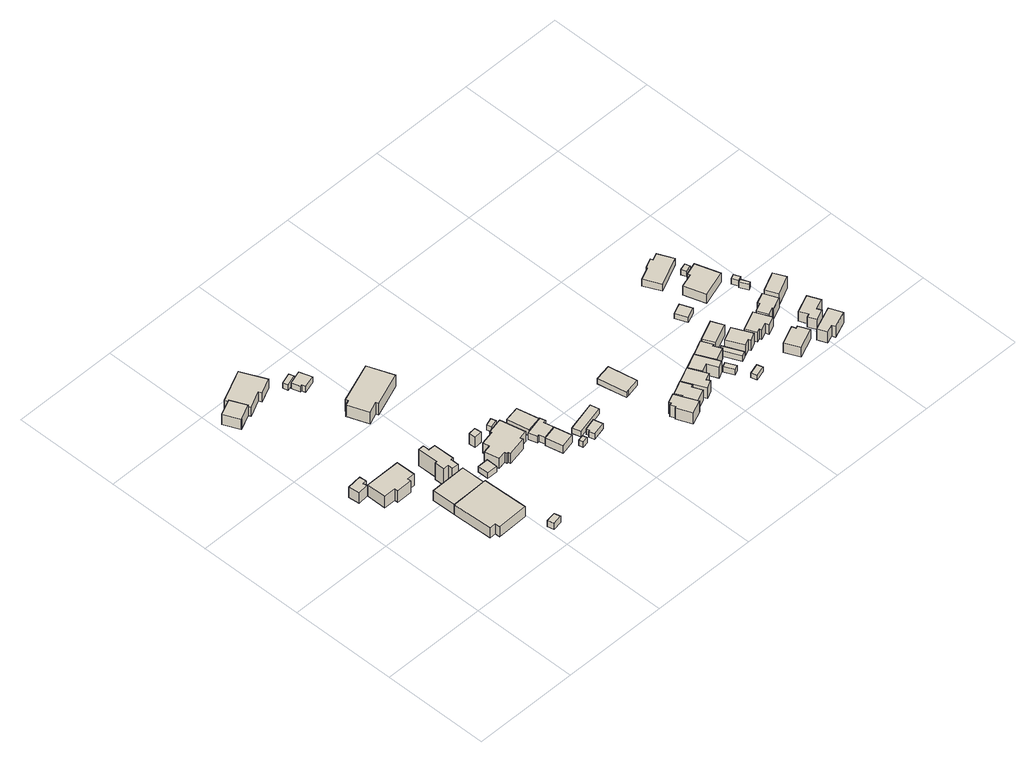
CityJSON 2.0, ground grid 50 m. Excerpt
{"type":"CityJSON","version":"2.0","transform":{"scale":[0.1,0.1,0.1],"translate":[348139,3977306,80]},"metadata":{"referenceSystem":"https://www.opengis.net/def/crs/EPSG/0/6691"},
"CityObjects":{
"building1":{"type":"Building","attributes":{"measuredHeight":8},"geometry":[{"type":"Solid","lod":"1","boundaries":[[[[0,1,2,3,4,5]],[[4,6,7,5]],[[3,8,6,4]],[[2,9,8,3]],[[1,10,9,2]],[[0,11,10,1]],[[5,7,11,0]],[[6,8,9,10,11,7]]]]}]},
"building2":{"type":"Building","attributes":{"measuredHeight":7.1},"geometry":[{"type":"Solid","lod":"1","boundaries":[[[[12,13,14,15,16,17,18,19]],[[18,20,21,19]],[[17,22,20,18]],[[16,23,22,17]],[[15,24,23,16]],[[14,25,24,15]],[[13,26,25,14]],[[12,27,26,13]],[[19,21,27,12]],[[20,22,23,24,25,26,27,21]]]]}]},
"building3":{"type":"Building","attributes":{"measuredHeight":8.1},"geometry":[{"type":"Solid","lod":"1","boundaries":[[[[28,29,30,31,32,33]],[[32,34,35,33]],[[31,36,34,32]],[[30,37,36,31]],[[29,38,37,30]],[[28,39,38,29]],[[33,35,39,28]],[[34,36,37,38,39,35]]]]}]},
"building4":{"type":"Building","attributes":{"measuredHeight":7.4},"geometry":[{"type":"Solid","lod":"1","boundaries":[[[[40,41,42,43,44]],[[43,45,46,44]],[[42,47,45,43]],[[41,48,47,42]],[[40,49,48,41]],[[44,46,49,40]],[[45,47,48,49,46]]]]}]},
"building5":{"type":"Building","attributes":{"measuredHeight":7.4},"geometry":[{"type":"Solid","lod":"1","boundaries":[[[[50,51,52,53]],[[52,54,55,53]],[[51,56,54,52]],[[50,57,56,51]],[[53,55,57,50]],[[54,56,57,55]]]]}]},
"building6":{"type":"Building","attributes":{"measuredHeight":3.6},"geometry":[{"type":"Solid","lod":"1","boundaries":[[[[58,59,60,61]],[[60,62,63,61]],[[59,64,62,60]],[[58,65,64,59]],[[61,63,65,58]],[[62,64,65,63]]]]}]},
"building7":{"type":"Building","attributes":{"measuredHeight":11.9},"geometry":[{"type":"Solid","lod":"1","boundaries":[[[[66,67,68,69,70,71,72,73,74,75,76,77]],[[76,78,79,77]],[[75,80,78,76]],[[74,81,80,75]],[[73,82,81,74]],[[72,83,82,73]],[[71,84,83,72]],[[70,85,84,71]],[[69,86,85,70]],[[68,87,86,69]],[[67,88,87,68]],[[66,89,88,67]],[[77,79,89,66]],[[78,80,81,82,83,84,85,86,87,88,89,79]]]]}]},
"building8":{"type":"Building","attributes":{"measuredHeight":6.6},"geometry":[{"type":"Solid","lod":"1","boundaries":[[[[90,91,92,93,94,95]],[[94,96,97,95]],[[93,98,96,94]],[[92,99,98,93]],[[91,100,99,92]],[[90,101,100,91]],[[95,97,101,90]],[[96,98,99,100,101,97]]]]}]},
"building9":{"type":"Building","attributes":{"measuredHeight":3.1},"geometry":[{"type":"Solid","lod":"1","boundaries":[[[[102,103,104,105]],[[104,106,107,105]],[[103,108,106,104]],[[102,109,108,103]],[[105,107,109,102]],[[106,108,109,107]]]]}]},
"building10":{"type":"Building","attributes":{"measuredHeight":3},"geometry":[{"type":"Solid","lod":"1","boundaries":[[[[110,111,112,113]],[[112,114,115,113]],[[111,116,114,112]],[[110,117,116,111]],[[113,115,117,110]],[[114,116,117,115]]]]}]},
"building11":{"type":"Building","attributes":{"measuredHeight":3.2},"geometry":[{"type":"Solid","lod":"1","boundaries":[[[[118,119,120,121,122,123]],[[122,124,125,123]],[[121,126,124,122]],[[120,127,126,121]],[[119,128,127,120]],[[118,129,128,119]],[[123,125,129,118]],[[124,126,127,128,129,125]]]]}]},
"building12":{"type":"Building","attributes":{"measuredHeight":5.8},"geometry":[{"type":"Solid","lod":"1","boundaries":[[[[130,131,132,133]],[[132,134,135,133]],[[131,136,134,132]],[[130,137,136,131]],[[133,135,137,130]],[[134,136,137,135]]]]}]},
"building13":{"type":"Building","attributes":{"measuredHeight":7.8},"geometry":[{"type":"Solid","lod":"1","boundaries":[[[[138,139,140,141,142,143,144,145,146,147,148,149,150,151]],[[150,152,153,151]],[[149,154,152,150]],[[148,155,154,149]],[[147,156,155,148]],[[146,157,156,147]],[[145,158,157,146]],[[144,159,158,145]],[[143,160,159,144]],[[142,161,160,143]],[[141,162,161,142]],[[140,163,162,141]],[[139,164,163,140]],[[138,165,164,139]],[[151,153,165,138]],[[152,154,155,156,157,158,159,160,161,162,163,164,165,153]]]]}]},
"building14":{"type":"Building","attributes":{"measuredHeight":9.7},"geometry":[{"type":"Solid","lod":"1","boundaries":[[[[166,167,168,169,170,171,172,173]],[[172,174,175,173]],[[171,176,174,172]],[[170,177,176,171]],[[169,178,177,170]],[[168,179,178,169]],[[167,180,179,168]],[[166,181,180,167]],[[173,175,181,166]],[[174,176,177,178,179,180,181,175]]]]}]},
"building15":{"type":"Building","attributes":{"measuredHeight":3},"geometry":[{"type":"Solid","lod":"1","boundaries":[[[[182,183,184,185]],[[184,186,187,185]],[[183,188,186,184]],[[182,189,188,183]],[[185,187,189,182]],[[186,188,189,187]]]]}]},
"building16":{"type":"Building","attributes":{"measuredHeight":4.3},"geometry":[{"type":"Solid","lod":"1","boundaries":[[[[190,191,192,193]],[[192,194,195,193]],[[191,196,194,192]],[[190,197,196,191]],[[193,195,197,190]],[[194,196,197,195]]]]}]},
"building17":{"type":"Building","attributes":{"measuredHeight":4.6},"geometry":[{"type":"Solid","lod":"1","boundaries":[[[[198,199,200,201,202,203,204,205]],[[204,206,207,205]],[[203,208,206,204]],[[202,209,208,203]],[[201,210,209,202]],[[200,211,210,201]],[[199,212,211,200]],[[198,213,212,199]],[[205,207,213,198]],[[206,208,209,210,211,212,213,207]]]]}]},
"building18":{"type":"Building","attributes":{"measuredHeight":3.5},"geometry":[{"type":"Solid","lod":"1","boundaries":[[[[214,215,216,217]],[[216,218,219,217]],[[215,220,218,216]],[[214,221,220,215]],[[217,219,221,214]],[[218,220,221,219]]]]}]},
"building19":{"type":"Building","attributes":{"measuredHeight":3},"geometry":[{"type":"Solid","lod":"1","boundaries":[[[[222,223,224,225]],[[224,226,227,225]],[[223,228,226,224]],[[222,229,228,223]],[[225,227,229,222]],[[226,228,229,227]]]]}]},
"building20":{"type":"Building","attributes":{"measuredHeight":3},"geometry":[{"type":"Solid","lod":"1","boundaries":[[[[230,231,232,233,234,235]],[[234,236,237,235]],[[233,238,236,234]],[[232,239,238,233]],[[231,240,239,232]],[[230,241,240,231]],[[235,237,241,230]],[[236,238,239,240,241,237]]]]}]},
"building21":{"type":"Building","attributes":{"measuredHeight":3},"geometry":[{"type":"Solid","lod":"1","boundaries":[[[[242,243,244,245]],[[244,246,247,245]],[[243,248,246,244]],[[242,249,248,243]],[[245,247,249,242]],[[246,248,249,247]]]]}]},
"building22":{"type":"Building","attributes":{"measuredHeight":7.3},"geometry":[{"type":"Solid","lod":"1","boundaries":[[[[250,251,252,253,254,255,256,257]],[[256,258,259,257]],[[255,260,258,256]],[[254,261,260,255]],[[253,262,261,254]],[[252,263,262,253]],[[251,264,263,252]],[[250,265,264,251]],[[257,259,265,250]],[[258,260,261,262,263,264,265,259]]]]}]},
"building23":{"type":"Building","attributes":{"measuredHeight":3},"geometry":[{"type":"Solid","lod":"1","boundaries":[[[[266,267,268,269,270]],[[269,271,272,270]],[[268,273,271,269]],[[267,274,273,268]],[[266,275,274,267]],[[270,272,275,266]],[[271,273,274,275,272]]]]}]},
"building24":{"type":"Building","attributes":{"measuredHeight":7.2},"geometry":[{"type":"Solid","lod":"1","boundaries":[[[[276,277,278,279,280,281,282,283]],[[282,284,285,283]],[[281,286,284,282]],[[280,287,286,281]],[[279,288,287,280]],[[278,289,288,279]],[[277,290,289,278]],[[276,291,290,277]],[[283,285,291,276]],[[284,286,287,288,289,290,291,285]]]]}]},
"building25":{"type":"Building","attributes":{"measuredHeight":7.5},"geometry":[{"type":"Solid","lod":"1","boundaries":[[[[292,293,294,295,296,297]],[[296,298,299,297]],[[295,300,298,296]],[[294,301,300,295]],[[293,302,301,294]],[[292,303,302,293]],[[297,299,303,292]],[[298,300,301,302,303,299]]]]}]},
"building26":{"type":"Building","attributes":{"measuredHeight":7.2},"geometry":[{"type":"Solid","lod":"1","boundaries":[[[[304,305,306,307,308,309]],[[308,310,311,309]],[[307,312,310,308]],[[306,313,312,307]],[[305,314,313,306]],[[304,315,314,305]],[[309,311,315,304]],[[310,312,313,314,315,311]]]]}]},
"building27":{"type":"Building","attributes":{"measuredHeight":3},"geometry":[{"type":"Solid","lod":"1","boundaries":[[[[316,317,318,319]],[[318,320,321,319]],[[317,322,320,318]],[[316,323,322,317]],[[319,321,323,316]],[[320,322,323,321]]]]}]},
"building28":{"type":"Building","attributes":{"measuredHeight":7.3},"geometry":[{"type":"Solid","lod":"1","boundaries":[[[[324,325,326,327,328,329]],[[328,330,331,329]],[[327,332,330,328]],[[326,333,332,327]],[[325,334,333,326]],[[324,335,334,325]],[[329,331,335,324]],[[330,332,333,334,335,331]]]]}]},
"building29":{"type":"Building","attributes":{"measuredHeight":2.6},"geometry":[{"type":"Solid","lod":"1","boundaries":[[[[336,337,338,339]],[[338,340,341,339]],[[337,342,340,338]],[[336,343,342,337]],[[339,341,343,336]],[[340,342,343,341]]]]}]},
"building30":{"type":"Building","attributes":{"measuredHeight":3},"geometry":[{"type":"Solid","lod":"1","boundaries":[[[[344,345,346,347]],[[346,348,349,347]],[[345,350,348,346]],[[344,351,350,345]],[[347,349,351,344]],[[348,350,351,349]]]]}]},
"building31":{"type":"Building","attributes":{"measuredHeight":6.9},"geometry":[{"type":"Solid","lod":"1","boundaries":[[[[352,353,354,355]],[[354,356,357,355]],[[353,358,356,354]],[[352,359,358,353]],[[355,357,359,352]],[[356,358,359,357]]]]}]},
"building32":{"type":"Building","attributes":{"measuredHeight":5.8},"geometry":[{"type":"Solid","lod":"1","boundaries":[[[[360,361,362,363,364,365]],[[364,366,367,365]],[[363,368,366,364]],[[362,369,368,363]],[[361,370,369,362]],[[360,371,370,361]],[[365,367,371,360]],[[366,368,369,370,371,367]]]]}]},
"building33":{"type":"Building","attributes":{"measuredHeight":3},"geometry":[{"type":"Solid","lod":"1","boundaries":[[[[372,373,374,375]],[[374,376,377,375]],[[373,378,376,374]],[[372,379,378,373]],[[375,377,379,372]],[[376,378,379,377]]]]}]},
"building34":{"type":"Building","attributes":{"measuredHeight":7.3},"geometry":[{"type":"Solid","lod":"1","boundaries":[[[[380,381,382,383,384,385,386,387]],[[386,388,389,387]],[[385,390,388,386]],[[384,391,390,385]],[[383,392,391,384]],[[382,393,392,383]],[[381,394,393,382]],[[380,395,394,381]],[[387,389,395,380]],[[388,390,391,392,393,394,395,389]]]]}]},
"building35":{"type":"Building","attributes":{"measuredHeight":7.6},"geometry":[{"type":"Solid","lod":"1","boundaries":[[[[396,397,398,399,400,401]],[[400,402,403,401]],[[399,404,402,400]],[[398,405,404,399]],[[397,406,405,398]],[[396,407,406,397]],[[401,403,407,396]],[[402,404,405,406,407,403]]]]}]},
"building36":{"type":"Building","attributes":{"measuredHeight":4.7},"geometry":[{"type":"Solid","lod":"1","boundaries":[[[[408,409,410,411,412,413,414,415]],[[414,416,417,415]],[[413,418,416,414]],[[412,419,418,413]],[[411,420,419,412]],[[410,421,420,411]],[[409,422,421,410]],[[408,423,422,409]],[[415,417,423,408]],[[416,418,419,420,421,422,423,417]]]]}]},
"building37":{"type":"Building","attributes":{"measuredHeight":7.2},"geometry":[{"type":"Solid","lod":"1","boundaries":[[[[424,425,426,427,428,429]],[[428,430,431,429]],[[427,432,430,428]],[[426,433,432,427]],[[425,434,433,426]],[[424,435,434,425]],[[429,431,435,424]],[[430,432,433,434,435,431]]]]}]},
"building38":{"type":"Building","attributes":{"measuredHeight":5.9},"geometry":[{"type":"Solid","lod":"1","boundaries":[[[[436,437,438,439,440,441,442,443]],[[442,444,445,443]],[[441,446,444,442]],[[440,447,446,441]],[[439,448,447,440]],[[438,449,448,439]],[[437,450,449,438]],[[436,451,450,437]],[[443,445,451,436]],[[444,446,447,448,449,450,451,445]]]]}]},
"building39":{"type":"Building","attributes":{"measuredHeight":7.1},"geometry":[{"type":"Solid","lod":"1","boundaries":[[[[452,453,454,455,456,457]],[[456,458,459,457]],[[455,460,458,456]],[[454,461,460,455]],[[453,462,461,454]],[[452,463,462,453]],[[457,459,463,452]],[[458,460,461,462,463,459]]]]}]},
"building40":{"type":"Building","attributes":{"measuredHeight":3},"geometry":[{"type":"Solid","lod":"1","boundaries":[[[[464,465,466,467]],[[466,468,469,467]],[[465,470,468,466]],[[464,471,470,465]],[[467,469,471,464]],[[468,470,471,469]]]]}]},
"building41":{"type":"Building","attributes":{"measuredHeight":5.6},"geometry":[{"type":"Solid","lod":"1","boundaries":[[[[472,473,474,475,476,477,478,479]],[[478,480,481,479]],[[477,482,480,478]],[[476,483,482,477]],[[475,484,483,476]],[[474,485,484,475]],[[473,486,485,474]],[[472,487,486,473]],[[479,481,487,472]],[[480,482,483,484,485,486,487,481]]]]}]},
"building42":{"type":"Building","attributes":{"measuredHeight":3},"geometry":[{"type":"Solid","lod":"1","boundaries":[[[[488,489,490,491]],[[490,492,493,491]],[[489,494,492,490]],[[488,495,494,489]],[[491,493,495,488]],[[492,494,495,493]]]]}]},
"building43":{"type":"Building","attributes":{"measuredHeight":3},"geometry":[{"type":"Solid","lod":"1","boundaries":[[[[496,497,498,499]],[[498,500,501,499]],[[497,502,500,498]],[[496,503,502,497]],[[499,501,503,496]],[[500,502,503,501]]]]}]},
"building44":{"type":"Building","attributes":{"measuredHeight":7.6},"geometry":[{"type":"Solid","lod":"1","boundaries":[[[[504,505,506,507]],[[506,508,509,507]],[[505,510,508,506]],[[504,511,510,505]],[[507,509,511,504]],[[508,510,511,509]]]]}]}
},
"vertices":[
[73,772,27],[140,779,27],[144,746,27],[126,744,27],[128,725,27],[78,720,27],[128,725,86],[78,720,86],[126,744,86],[144,746,86],[140,779,86],[73,772,86],
[294,723,29],[295,632,29],[260,632,29],[260,616,29],[185,615,29],[185,631,29],[128,631,29],[128,723,29],[128,631,93],[128,723,93],[185,631,93],[185,615,93],[260,616,93],[260,632,93],[295,632,93],[294,723,93],
[461,408,40],[468,197,40],[320,193,40],[320,216,40],[290,215,40],[283,403,40],[290,215,96],[283,403,96],[320,216,96],[320,193,96],[468,197,96],[461,408,96],
[8,1400,30],[82,1434,30],[116,1360,30],[44,1327,30],[42,1326,30],[44,1327,89],[42,1326,89],[116,1360,89],[82,1434,89],[8,1400,89],
[456,411,35],[287,408,35],[285,519,35],[454,522,35],[285,519,90],[454,522,90],[287,408,90],[456,411,90],
[523,93,56],[530,64,56],[485,56,56],[478,86,56],[485,56,92],[478,86,92],[530,64,92],[523,93,92],
[441,662,32],[442,562,32],[431,562,32],[431,525,32],[399,525,32],[399,548,32],[374,548,32],[374,594,32],[384,595,32],[382,692,32],[409,692,32],[409,662,32],[409,692,124],[409,662,124],[382,692,124],[384,595,124],[374,594,124],[374,548,124],[399,548,124],[399,525,124],[431,525,124],[431,562,124],[442,562,124],[441,662,124],
[225,1521,29],[278,1406,29],[207,1373,29],[201,1387,29],[122,1349,29],[75,1451,29],[122,1349,80],[75,1451,80],[201,1387,80],[207,1373,80],[278,1406,80],[225,1521,80],
[560,491,47],[560,440,47],[509,440,47],[510,491,47],[509,440,78],[510,491,78],[560,440,78],[560,491,78],
[370,1387,24],[378,1363,24],[327,1346,24],[319,1370,24],[327,1346,54],[319,1370,54],[378,1363,54],[370,1387,54],
[409,1370,16],[428,1312,16],[372,1294,16],[366,1311,16],[359,1309,16],[346,1350,16],[359,1309,49],[346,1350,49],[366,1311,49],[372,1294,49],[428,1312,49],[409,1370,49],
[633,630,41],[636,599,41],[600,595,41],[597,626,41],[600,595,99],[597,626,99],[636,599,99],[633,630,99],
[730,589,47],[756,472,47],[717,464,47],[720,451,47],[630,431,47],[627,443,47],[621,442,47],[618,454,47],[580,446,47],[565,512,47],[602,520,47],[596,550,47],[660,564,47],[658,573,47],[660,564,103],[658,573,103],[596,550,103],[602,520,103],[565,512,103],[580,446,103],[618,454,103],[621,442,103],[627,443,103],[630,431,103],[720,451,103],[717,464,103],[756,472,103],[730,589,103],
[603,1193,2],[648,1074,2],[491,1015,2],[487,1026,2],[433,1005,2],[397,1101,2],[421,1111,2],[416,1123,2],[421,1111,66],[416,1123,66],[397,1101,66],[433,1005,66],[487,1026,66],[491,1015,66],[648,1074,66],[603,1193,66],
[735,642,39],[742,619,39],[706,608,39],[699,630,39],[706,608,69],[699,630,69],[742,619,69],[735,642,69],
[859,417,48],[877,337,48],[811,322,48],[793,402,48],[811,322,91],[793,402,91],[877,337,91],[859,417,91],
[860,496,47],[866,471,47],[854,468,47],[864,424,47],[799,407,47],[792,435,47],[782,433,47],[771,474,47],[782,433,84],[771,474,84],[792,435,84],[799,407,84],[864,424,84],[854,468,84],[866,471,84],[860,496,84],
[790,486,44],[769,589,44],[840,603,44],[862,500,44],[840,603,76],[862,500,76],[769,589,76],[790,486,76],
[911,313,50],[915,293,50],[887,287,50],[883,307,50],[887,287,80],[883,307,80],[915,293,80],[911,313,80],
[1002,343,50],[1013,301,50],[949,285,50],[942,311,50],[950,313,50],[946,328,50],[950,313,80],[946,328,80],[942,311,80],[949,285,80],[1013,301,80],[1002,343,80],
[1051,408,49],[1061,367,49],[923,332,49],[912,372,49],[923,332,79],[912,372,79],[1061,367,79],[1051,408,79],
[1277,66,49],[1247,135,49],[1253,138,49],[1243,160,49],[1256,165,49],[1251,175,49],[1294,194,49],[1340,93,49],[1294,194,113],[1340,93,113],[1251,175,113],[1256,165,113],[1243,160,113],[1253,138,113],[1247,135,113],[1277,66,113],
[1250,501,48],[1275,368,48],[1210,355,48],[1199,353,48],[1174,487,48],[1199,353,78],[1174,487,78],[1210,355,78],[1275,368,78],[1250,501,78],
[1339,102,48],[1311,161,48],[1319,164,48],[1304,196,48],[1366,225,48],[1388,176,48],[1377,171,48],[1396,128,48],[1377,171,108],[1396,128,108],[1388,176,108],[1366,225,108],[1304,196,108],[1319,164,108],[1311,161,108],[1339,102,108],
[1437,257,47],[1477,172,47],[1445,157,47],[1453,140,47],[1417,122,47],[1368,225,47],[1417,122,108],[1368,225,108],[1453,140,108],[1445,157,108],[1477,172,108],[1437,257,108],
[1559,183,45],[1528,168,45],[1506,216,45],[1469,199,45],[1442,257,45],[1510,288,45],[1442,257,107],[1510,288,107],[1469,199,107],[1506,216,107],[1528,168,107],[1559,183,107],
[1586,193,43],[1608,146,43],[1586,136,43],[1564,183,43],[1586,136,73],[1564,183,73],[1608,146,73],[1586,193,73],
[1555,205,44],[1515,291,44],[1582,323,44],[1605,272,44],[1597,269,44],[1614,233,44],[1597,269,103],[1614,233,103],[1605,272,103],[1582,323,103],[1515,291,103],[1555,205,103],
[1669,100,39],[1677,74,39],[1629,59,39],[1620,85,39],[1629,59,65],[1620,85,65],[1677,74,65],[1669,100,65],
[1642,267,41],[1683,179,41],[1660,168,41],[1619,257,41],[1660,168,71],[1619,257,71],[1683,179,71],[1642,267,71],
[1592,326,44],[1685,368,44],[1709,314,44],[1616,272,44],[1709,314,104],[1616,272,104],[1685,368,104],[1592,326,104],
[1720,292,40],[1762,203,40],[1726,185,40],[1721,196,40],[1692,182,40],[1654,261,40],[1692,182,98],[1654,261,98],[1721,196,98],[1726,185,98],[1762,203,98],[1720,292,98],
[1687,539,45],[1709,484,45],[1660,463,45],[1637,518,45],[1660,463,75],[1637,518,75],[1709,484,75],[1687,539,75],
[1758,254,35],[1847,294,35],[1882,217,35],[1841,199,35],[1834,215,35],[1801,200,35],[1797,210,35],[1780,203,35],[1797,210,89],[1780,203,89],[1801,200,89],[1834,215,89],[1841,199,89],[1882,217,89],[1847,294,89],[1758,254,89],
[1842,26,31],[1812,95,31],[1897,132,31],[1904,114,31],[1915,119,31],[1938,67,31],[1915,119,85],[1938,67,85],[1904,114,85],[1897,132,85],[1812,95,85],[1842,26,85],
[1736,759,44],[1734,764,44],[1779,785,44],[1784,774,44],[1815,788,44],[1848,717,44],[1714,654,44],[1677,732,44],[1714,654,82],[1677,732,82],[1848,717,82],[1815,788,82],[1784,774,82],[1779,785,82],[1734,764,82],[1736,759,82],
[1906,523,46],[1784,483,46],[1752,583,46],[1816,603,46],[1812,615,46],[1870,634,46],[1812,615,96],[1870,634,96],[1816,603,96],[1752,583,96],[1784,483,96],[1906,523,96],
[1942,334,34],[1970,270,34],[1914,246,34],[1912,250,34],[1879,236,34],[1857,286,34],[1896,303,34],[1892,312,34],[1896,303,93],[1892,312,93],[1857,286,93],[1879,236,93],[1912,250,93],[1914,246,93],[1970,270,93],[1942,334,93],
[1956,53,24],[2069,100,24],[2094,40,24],[2017,9,24],[2011,25,24],[1974,10,24],[2011,25,85],[1974,10,85],[2017,9,85],[2094,40,85],[2069,100,85],[1956,53,85],
[1857,674,46],[1864,651,46],[1833,640,46],[1825,663,46],[1833,640,76],[1825,663,76],[1864,651,76],[1857,674,76],
[2059,207,28],[2084,150,28],[2036,129,28],[2045,109,28],[1994,87,28],[1978,124,28],[1993,131,28],[1976,171,28],[1993,131,84],[1976,171,84],[1978,124,84],[1994,87,84],[2045,109,84],[2036,129,84],[2084,150,84],[2059,207,84],
[1949,462,44],[1967,423,44],[1952,416,44],[1934,455,44],[1952,416,74],[1934,455,74],[1967,423,74],[1949,462,74],
[1949,499,44],[1962,470,44],[1940,460,44],[1927,489,44],[1940,460,74],[1927,489,74],[1962,470,74],[1949,499,74],
[1956,338,32],[2046,380,32],[2072,324,32],[1982,282,32],[2072,324,97],[1982,282,97],[2046,380,97],[1956,338,97]
]}
